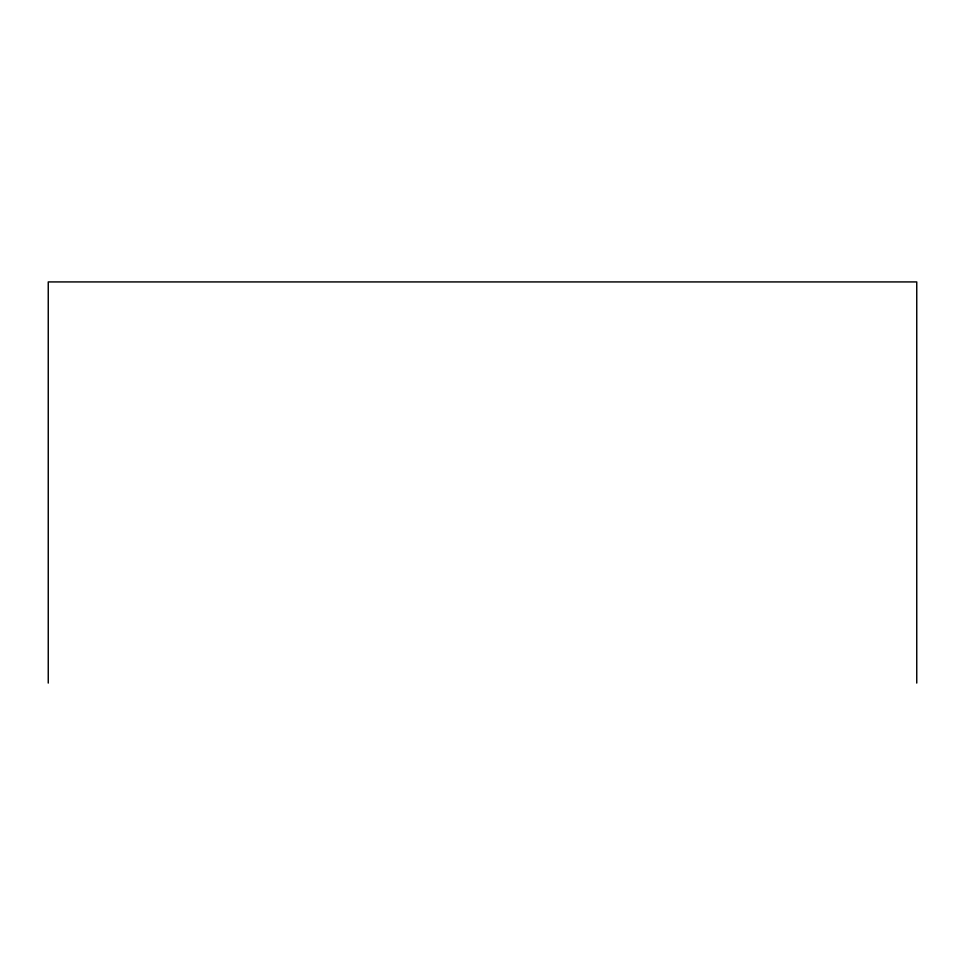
<?xml version="1.0" encoding="UTF-8"?>
<svg xmlns="http://www.w3.org/2000/svg" width="965" height="965" viewBox="0 0 965 965"><rect width="100%" height="100%" fill="white"/><g stroke="black" fill="none" stroke-linecap="round" stroke-linejoin="round"><path stroke-width="1.45" d="M916.75 683.075L916.75 281.925L48.25 281.925L48.25 683.075"/></g></svg>
